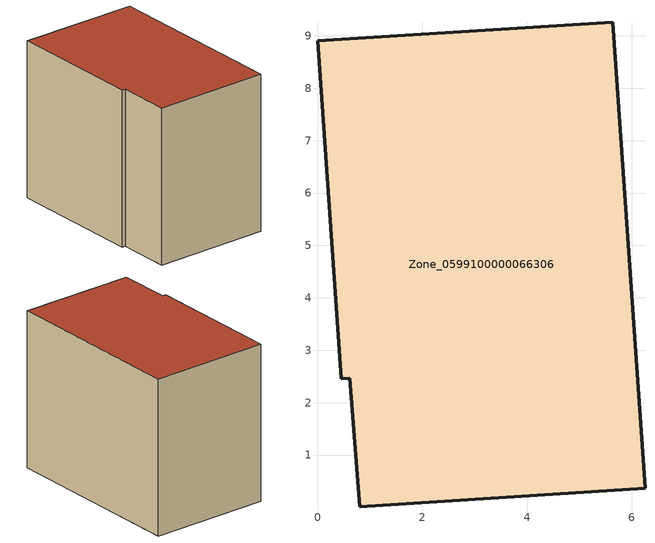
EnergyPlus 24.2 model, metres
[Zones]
Zone_0599100000066306
 floor ground (C_G): 0.62,2.46 0.46,2.45 0,8.9 5.63,9.26 6.25,0.36 0.8,0.01 z0
 wall outside (C_F): 6.25,0.36 5.63,9.26 0,8.9 0.46,2.45 0.62,2.46 0.8,0.01 6.25,0.36 z0:7.43
 roof outside (C_R): 0.62,2.46 0.8,0.01 6.25,0.36 5.63,9.26 0,8.9 0.46,2.45 z7.43
[BUILDING]
Pand.0599100000066306: North Axis=0; Terrain=City; Loads Convergence Tolerance Value=0.04; Temperature Convergence Tolerance Value=0.4; Solar Distribution=FullExterior; Maximum Number of Warmup Days=25; Minimum Number of Warmup Days=1
[Site:Location]
Rotterdam.The.Hague.AP_ZH_NLD Design_Conditions: Latitude=51.96; Longitude=4.45; Time Zone=1; Elevation=-4.5
[SITE:GROUNDTEMPERATURE:BUILDINGSURFACE]
18, 18, 18, 18, 18, 18, 18, 18, 18, 18, 18, 18
[MATERIAL] Thermal Absorptance=0.9; Solar Absorptance=0.7; Visible Absorptance=0.7
Name | Roughness | Thickness | Conductivity | Density | Specific Heat
G.TC.1975-1991 | MediumSmooth | 0.15 | 0.288461 | 540 | 1210
F.TC.1975-1991 | Rough | 0.3 | 0.230769 | 1920 | 840
R.TC.1975-1991 | MediumRough | 0.2 | 0.153846 | 1500 | 1000
[CONSTRUCTION]
C_G: G.TC.1975-1991
C_F: F.TC.1975-1991
C_R: R.TC.1975-1991
[ZONE]
Zone_0599100000066306: Type=1; Multiplier=1; Ceiling Height=Autocalculate; Volume=Autocalculate; Floor Area=autocalculate; Part of Total Floor Area=Yes
[ZONEINFILTRATION:DESIGNFLOWRATE]
Infil_Zone_0599100000066306: Zone or ZoneList or Space or SpaceList=Zone_0599100000066306; Schedule=AlwaysOn; Design Flow Rate Calculation Method=Flow/Area; Flow Rate per Floor Area=0.003; Constant Term Coefficient=1; Temperature Term Coefficient=0; Velocity Term Coefficient=0; Velocity Squared Term Coefficient=0
[HVACTEMPLATE:ZONE:IDEALLOADSAIRSYSTEM]
Zone_0599100000066306: Maximum Heating Supply Air Temperature=50; Minimum Cooling Supply Air Temperature=13; Maximum Heating Supply Air Humidity Ratio=0.0156; Minimum Cooling Supply Air Humidity Ratio=0.0077; Heating Limit=NoLimit; Cooling Limit=NoLimit; Dehumidification Control Type=ConstantSensibleHeatRatio; Cooling Sensible Heat Ratio=0.7; Dehumidification Setpoint=60; Humidification Control Type=None; Humidification Setpoint=30; Outdoor Air Method=None; Outdoor Air Flow Rate per Person=0.00944; Outdoor Air Flow Rate per Zone Floor Area=0; Outdoor Air Flow Rate per Zone=0; Demand Controlled Ventilation Type=None; Outdoor Air Economizer Type=NoEconomizer; Heat Recovery Type=None; Sensible Heat Recovery Effectiveness=0.7; Latent Heat Recovery Effectiveness=0.65
[ZONECONTROL:THERMOSTAT]
ThermostatControl_Zone_0599100000066306: Zone or ZoneList=Zone_0599100000066306; Control Type Schedule=DualSetpointControlType; Control 1=Thermostat_Zone_0599100000066306; Temperature Difference Between Cutout And Setpoint=0
[THERMOSTATSETPOINT:DUALSETPOINT]
Thermostat_Zone_0599100000066306: Heating Setpoint Temperature Schedule=HeatingSetpoint_Zone_0599100000066306; Cooling Setpoint Temperature Schedule=CoolingSetpoint_Zone_0599100000066306
[SCHEDULE:COMPACT]
HeatingSetpoint_Zone_0599100000066306: Through: 12/31, For: AllDays, Until: 24:00, 21
CoolingSetpoint_Zone_0599100000066306: Through: 12/31, For: AllDays, Until: 24:00, 24
DualSetpointControlType: Through: 12/31, For: AllDays, Until: 24:00, 4
AlwaysOn: Through: 12/31, For: AllDays, Until: 24:00, 1
